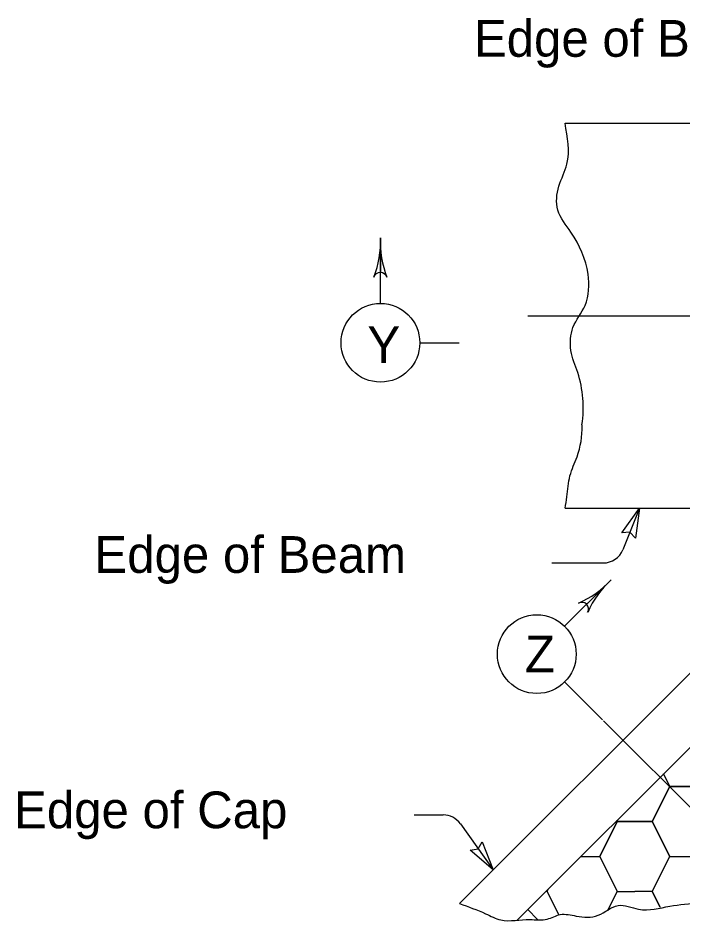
# Model space of a CAD drawing. Extents: x 1000 to 1036.3, y 1000 to 1022.
# Drawn here: x 1019.937 to 1023.102, y 1012.458 to 1016.763 of the extents above; entities that cross this region are included whole.
import ezdxf

# ---------------------------------------------------------------- set-up
doc = ezdxf.new("R2010")
doc.units = 0
for name, color, linetype in [('01-Slab', 7, 'Continuous'), ('03-Dimensions', 7, 'Continuous'), ('06-CenterLine', 7, 'Continuous'), ('40-Pattern Areas', 7, 'Continuous'), ('S_PL_Dimens_PR', 7, 'Continuous')]:
    doc.layers.add(name, color=color, linetype=linetype)

msp = doc.modelspace()

# ---------------------------------------------------------------- linework, layer by layer
at = {"layer": '01-Slab'}
for p, q in [((1022.5408, 1016.2617), (1026.5849, 1016.2617)), ((1021.6621, 1015.4039), (1021.6622, 1015.7164)), ((1021.6622, 1015.7164), (1021.6622, 1015.5514)), ((1021.8496, 1015.2164), (1022.0372, 1015.2164)), ((1022.0388, 1012.5452), (1023.9104, 1014.4168)), ((1022.3133, 1012.4662), (1024.2762, 1014.4291)), ((1022.5408, 1014.4283), (1026.5849, 1014.4283)), ((1022.539, 1013.8661), (1022.76, 1014.0871)), ((1022.76, 1014.0871), (1022.6433, 1013.9704)), ((1022.539, 1013.6009), (1022.7196, 1013.4203)), ((1022.7246, 1013.4153), (1023.4737, 1012.6663))]:
    msp.add_line(p, q, dxfattribs=at)
for centre in [(1021.6621, 1015.2164), (1022.4064, 1013.7335)]:
    msp.add_circle(centre, 0.1875, dxfattribs=at)
for centre, radius, start, end in [((1021.2153, 1015.6945), 0.4474, 338.277, 2.8066), ((1022.109, 1015.6945), 0.4474, 177.1934, 201.723), ((1021.6615, 1015.5193), 0.0321, 17.3721, 162.6197), ((1022.0695, 1014.9073), 0.558, 351.642, 17.4493), ((1022.4285, 1014.3876), 0.4474, 293.277, 317.8066), ((1023.0605, 1013.7556), 0.4474, 132.1934, 156.723), ((1022.6202, 1013.9482), 0.0321, 332.3721, 117.6197)]:
    msp.add_arc(centre, radius, start, end, dxfattribs=at)
for points in [[(1022.6018, 1015.0746), (1022.5693, 1015.1795), (1022.5788, 1015.2893), (1022.6361, 1015.3944), (1022.6504, 1015.5424), (1022.5693, 1015.7429), (1022.5072, 1015.848), (1022.5119, 1015.9626), (1022.5502, 1016.0676), (1022.5408, 1016.2617)], [(1022.5408, 1014.4283), (1022.5502, 1014.4824), (1022.5645, 1014.5827), (1022.5979, 1014.6734), (1022.6218, 1014.8214), (1022.6216, 1014.8262)], [(1022.0388, 1012.5452), (1022.1628, 1012.4967), (1022.2353, 1012.4677), (1022.3733, 1012.4693), (1022.4563, 1012.4713), (1022.5179, 1012.493), (1022.594, 1012.4858), (1022.6991, 1012.4894), (1022.7933, 1012.5365), (1022.8912, 1012.5184), (1023.0398, 1012.5328), (1023.181, 1012.5473), (1023.3151, 1012.5546), (1023.3731, 1012.5583), (1023.4564, 1012.5473), (1023.5507, 1012.5908), (1023.6376, 1012.5728), (1023.7173, 1012.5836), (1023.8369, 1012.6198), (1023.9746, 1012.6018), (1024.1232, 1012.6416), (1024.2537, 1012.6308), (1024.395, 1012.6706), (1024.5435, 1012.6561), (1024.674, 1012.6742), (1024.9168, 1012.7032), (1024.9928, 1012.7213), (1025.1378, 1012.7032), (1025.1958, 1012.7358), (1025.319, 1012.7322), (1025.4133, 1012.7322), (1025.4531, 1012.7575), (1025.569, 1012.7612), (1025.6705, 1012.7648), (1025.7466, 1012.7793), (1025.8807, 1012.7829), (1025.9459, 1012.8047), (1026.0438, 1012.8228), (1026.1633, 1012.8155), (1026.2829, 1012.8337), (1026.3735, 1012.8264), (1026.525, 1012.7901)]]:
    msp.add_spline(points, degree=3, dxfattribs=at)
at = {"layer": '03-Dimensions'}
for p, q in [((1022.8954, 1014.4283), (1022.8163, 1014.2307)), ((1022.4779, 1014.1678), (1022.7235, 1014.1678)), ((1021.8224, 1012.9677), (1021.9611, 1012.9677)), ((1022.0426, 1012.9256), (1022.1989, 1012.7055))]:
    msp.add_line(p, q, dxfattribs=at)
for centre, start, end in [((1022.7235, 1014.2678), 270, 338.2108), ((1021.9611, 1012.8677), 35.3889, 90)]:
    msp.add_arc(centre, 0.1, start, end, dxfattribs=at)
at = {"layer": '06-CenterLine'}
msp.add_line((1022.3639, 1015.345), (1026.9599, 1015.345), dxfattribs=at)
at = {"layer": '40-Pattern Areas'}
for p, q in [((1022.4563, 1012.603), (1022.4501, 1012.603)), ((1022.7896, 1012.603), (1022.8729, 1012.603)), ((1022.9563, 1012.603), (1022.8729, 1012.603))]:
    msp.add_line(p, q, dxfattribs=at)
for points in [[(1023.0396, 1013.103), (1023.2063, 1013.103), (1023.2896, 1013.2697)], [(1022.8729, 1012.9363), (1022.9563, 1012.9363), (1023.0396, 1013.103), (1023.0098, 1013.1627)], [(1023.0098, 1013.1627), (1023.0396, 1013.103)], [(1023.0396, 1012.7697), (1023.2063, 1012.7697), (1023.2896, 1012.9363), (1023.2063, 1013.103), (1023.0396, 1013.103), (1022.9563, 1012.9363), (1023.0396, 1012.7697)], [(1022.6168, 1012.7697), (1022.7063, 1012.7697), (1022.7896, 1012.9363), (1022.7875, 1012.9404)], [(1022.8729, 1012.9363), (1022.7896, 1012.9363), (1022.7063, 1012.7697), (1022.7896, 1012.603)], [(1022.7896, 1012.9363), (1022.8729, 1012.9363)], [(1022.9563, 1012.603), (1023.0396, 1012.7697), (1022.9563, 1012.9363), (1022.8729, 1012.9363)], [(1022.4563, 1012.603), (1022.4624, 1012.6153)], [(1022.5116, 1012.4923), (1022.4563, 1012.603)], [(1022.4563, 1012.603), (1022.5116, 1012.4923)], [(1022.7438, 1012.5114), (1022.7896, 1012.603)], [(1022.7896, 1012.603), (1022.7438, 1012.5114)], [(1022.9937, 1012.5282), (1022.9563, 1012.603)], [(1022.9563, 1012.603), (1022.9937, 1012.5282)], [(1022.4097, 1012.47), (1022.3635, 1012.5164)]]:
    msp.add_lwpolyline(points, dxfattribs=at)
at = {"layer": 'S_PL_Dimens_PR'}
for points in [[(1022.8954, 1014.4283), (1022.8759, 1014.2853), (1022.8499, 1014.3146), (1022.8109, 1014.3113)], [(1022.1989, 1012.7055), (1022.0893, 1012.7994), (1022.128, 1012.8054), (1022.1464, 1012.8399)]]:
    msp.add_lwpolyline(points, close=True, dxfattribs=at)

# ---------------------------------------------------------------- texts
at = {"layer": '03-Dimensions'}
for s, p in [('Edge of Beam', (1022.1072, 1016.5785)), ('Y', (1021.6002, 1015.1192)), ('Edge of Beam', (1020.301, 1014.1204)), ('Z', (1022.35, 1013.6463)), ('Edge of Cap', (1019.9183, 1012.9041))]:
    msp.add_text(s, height=0.175, dxfattribs=at).set_placement(p)

doc.saveas('drawing.dxf')
